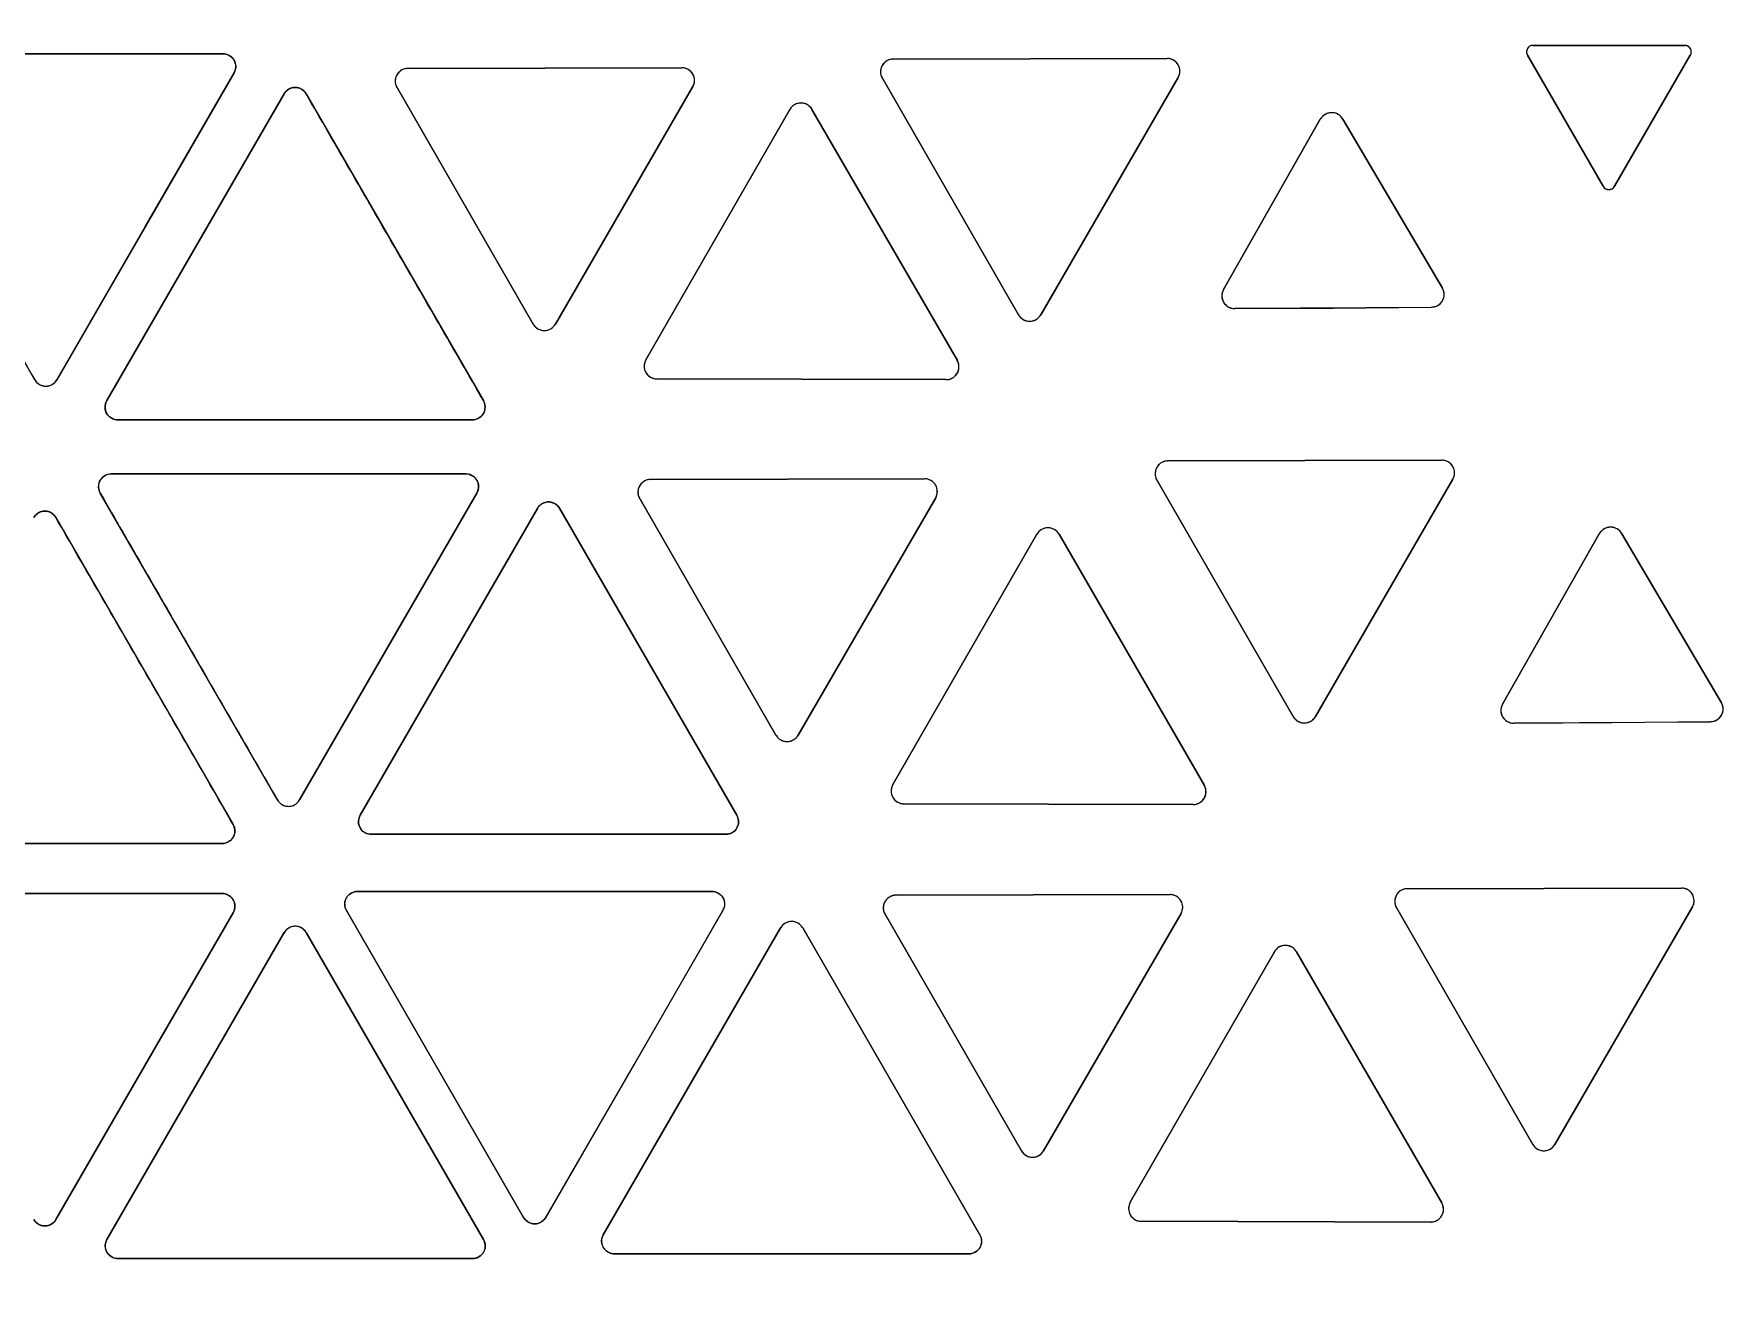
# Model space of a CAD drawing. Header units: millimetres. Extents: x 177 to 25619, y -4018 to 1995.
# Drawn here: x 4116.2 to 4248.2, y -1717.8 to -1619.9 of the extents above; entities that cross this region are included whole.
import ezdxf

# ---------------------------------------------------------------- set-up
doc = ezdxf.new("R2010")
doc.units = ezdxf.units.MM
doc.layers.add('A-ELEC-MECH-EQUIP', color=7, linetype='Continuous', lineweight=5)
doc.layers.add('CASSETTE UNIT 4.5 TR', color=7, linetype='Continuous', lineweight=9)

# ---------------------------------------------------------------- blocks, each defined once
blk = doc.blocks.new('CAN_MC-MCH_Cassette Indoor Unit2 - 2_0 TR-1113041-CONCOURSE LEVEL  VAC LAYOUT SHEET 2 OF 2')
at = {"layer": 'A-ELEC-MECH-EQUIP', "color": 6, "true_color": 0xff00ff}
for p, q in [((169.6, -131.96), (193.59, -118.11)), ((129.44, -118.9), (129.44, -146.6)), ((133.35, -146.6), (133.35, -118.9)), ((195.08, -118.98), (195.08, -146.68)), ((127.94, -147.47), (103.95, -133.61)), ((103.95, -133.61), (103.95, -133.61)), ((158.83, -133.61), (134.84, -147.46)), ((158.83, -133.61), (158.83, -133.61)), ((193.59, -147.54), (169.6, -133.69)), ((136.75, -150.93), (160.74, -137.08)), ((100.9, -166.17), (100.9, -138.47)), ((100.9, -138.47), (100.9, -138.47)), ((126.38, -151.45), (102.39, -137.6)), ((102.39, -137.6), (126.38, -151.45)), ((162.24, -137.94), (162.24, -165.64)), ((162.24, -137.94), (162.24, -137.94)), ((166.47, -166.15), (166.47, -138.45)), ((167.97, -137.59), (191.96, -151.44)), ((160.74, -166.5), (136.75, -152.65)), ((102.39, -167.03), (126.38, -153.18)), ((126.38, -153.18), (102.39, -167.03)), ((191.96, -153.16), (167.97, -167.02)), ((191.96, -153.16), (191.96, -153.16)), ((128.11, -156.31), (104.12, -170.16)), ((104.12, -170.16), (128.11, -156.31)), ((129.6, -157.18), (129.6, -184.88)), ((134.07, -185.96), (134.07, -158.25)), ((135.56, -157.39), (159.55, -171.24)), ((192.58, -160.19), (173.95, -170.91)), ((173.95, -170.91), (192.58, -160.19)), ((192.58, -160.19), (192.58, -160.19)), ((193.99, -182.53), (193.94, -161.11)), ((193.94, -161.11), (193.99, -182.53)), ((173.95, -170.91), (173.95, -170.91)), ((128.11, -185.74), (104.12, -171.89)), ((104.12, -171.89), (104.12, -171.89)), ((173.95, -172.64), (192.52, -183.39)), ((192.52, -183.39), (173.95, -172.64)), ((135.56, -186.82), (159.56, -172.97)), ((159.56, -172.97), (135.56, -186.82)), ((159.56, -172.97), (159.56, -172.97)), ((126.75, -190.24), (102.76, -176.39)), ((102.76, -176.39), (126.75, -190.24)), ((101.27, -177.26), (101.27, -204.95)), ((101.27, -204.95), (101.27, -177.26)), ((101.27, -177.26), (101.27, -177.26)), ((160.45, -179.16), (141.82, -189.88)), ((141.82, -189.88), (160.45, -179.16)), ((160.45, -179.16), (160.45, -179.16)), ((161.86, -201.49), (161.8, -180.08)), ((161.8, -180.08), (161.86, -201.49)), ((169.67, -180.57), (169.61, -203.18)), ((169.61, -203.18), (169.67, -180.57)), ((190.74, -190.97), (171.16, -179.71)), ((171.16, -179.71), (190.74, -190.97)), ((192.52, -183.39), (192.52, -183.39)), ((141.82, -189.88), (141.82, -189.88)), ((190.74, -190.97), (190.74, -190.97)), ((102.76, -205.82), (126.75, -191.97)), ((126.75, -191.97), (102.76, -205.82)), ((141.82, -191.61), (160.38, -202.36)), ((160.38, -202.36), (141.82, -191.61)), ((171.11, -204.05), (190.74, -192.69)), ((190.74, -192.69), (171.11, -204.05)), ((127.95, -198.33), (109.32, -209.06)), ((109.32, -209.06), (127.95, -198.33)), ((127.95, -198.33), (127.95, -198.33)), ((129.36, -220.67), (129.31, -199.26)), ((129.31, -199.26), (129.36, -220.67)), ((157.53, -210.27), (137.95, -199.01)), ((137.95, -199.01), (157.53, -210.27)), ((193.31, -198.11), (174.67, -208.83)), ((174.67, -208.83), (193.31, -198.11)), ((193.31, -198.11), (193.31, -198.11)), ((194.72, -220.45), (194.66, -199.03)), ((194.66, -199.03), (194.72, -220.45)), ((136.45, -199.87), (136.4, -222.48)), ((136.4, -222.48), (136.45, -199.87)), ((160.38, -202.36), (160.38, -202.36)), ((109.32, -209.06), (109.32, -209.06)), ((174.67, -208.83), (174.67, -208.83)), ((109.32, -210.78), (127.89, -221.53)), ((127.89, -221.53), (109.32, -210.78)), ((157.53, -210.27), (157.53, -210.27)), ((174.67, -210.56), (193.24, -221.31)), ((193.24, -221.31), (174.67, -210.56)), ((137.89, -223.35), (157.53, -212)), ((157.53, -212), (137.89, -223.35)), ((124.89, -228.82), (105.31, -217.56)), ((105.31, -217.56), (124.89, -228.82)), ((103.82, -218.43), (103.76, -241.04)), ((103.76, -241.04), (103.82, -218.43)), ((161.9, -219.57), (143.27, -230.3)), ((143.27, -230.3), (161.9, -219.57)), ((161.9, -219.57), (161.9, -219.57)), ((127.89, -221.53), (127.89, -221.53)), ((163.31, -241.91), (163.26, -220.5)), ((163.26, -220.5), (163.31, -241.91)), ((193.24, -221.31), (193.24, -221.31)), ((175.25, -241.11), (175.17, -225.72)), ((189.97, -232.41), (176.65, -224.85)), ((176.65, -224.85), (189.97, -232.41)), ((176.65, -224.85), (176.65, -224.85)), ((124.89, -228.82), (124.89, -228.82)), ((105.26, -241.9), (124.89, -230.55)), ((124.89, -230.55), (105.26, -241.9)), ((143.27, -230.3), (143.27, -230.3)), ((143.27, -232.03), (161.83, -242.77)), ((161.83, -242.77), (143.27, -232.03)), ((189.97, -232.41), (189.97, -232.41)), ((176.76, -241.95), (189.98, -234.17)), ((189.98, -234.17), (176.76, -241.95)), ((128.47, -238.29), (109.83, -249.01)), ((109.83, -249.01), (128.47, -238.29)), ((128.47, -238.29), (128.47, -238.29)), ((129.87, -260.63), (129.82, -239.21)), ((129.82, -239.21), (129.87, -260.63)), ((161.83, -242.77), (161.83, -242.77)), ((157.56, -254.21), (144.24, -246.65)), ((144.24, -246.65), (157.56, -254.21)), ((144.24, -246.65), (144.24, -246.65)), ((142.84, -262.91), (142.76, -247.52)), ((109.83, -249.01), (109.83, -249.01)), ((194.99, -248.59), (184.73, -254.51)), ((184.73, -254.51), (194.99, -248.59)), ((195.74, -260.89), (195.74, -249.01)), ((195.74, -249.01), (195.74, -260.89)), ((195.74, -249.01), (195.74, -249.01)), ((109.83, -250.74), (128.4, -261.49)), ((128.4, -261.49), (109.83, -250.74)), ((157.56, -254.21), (157.56, -254.21)), ((144.35, -263.75), (157.57, -255.97)), ((157.57, -255.97), (144.35, -263.75)), ((184.73, -255.4), (194.98, -261.32)), ((194.98, -261.32), (184.73, -255.4)), ((128.4, -261.49), (128.4, -261.49))]:
    blk.add_line(p, q, dxfattribs=at)
at = {"layer": 'A-ELEC-MECH-EQUIP', "color": 6, "true_color": 0xff00ff, "flags": 128}
for points in [[(129.44, -146.6), (129.44, -132.75), (129.44, -118.9)], [(103.95, -133.61), (103.76, -133.47), (103.61, -133.3), (103.51, -133.09), (103.46, -132.87), (103.46, -132.64), (103.51, -132.41), (103.62, -132.21), (103.77, -132.03), (103.95, -131.89)], [(158.83, -131.89), (159.02, -132.03), (159.17, -132.2), (159.27, -132.41), (159.33, -132.63), (159.33, -132.86), (159.27, -133.09), (159.17, -133.3), (159.02, -133.47), (158.83, -133.61)], [(103.95, -133.61), (115.95, -140.54), (127.94, -147.47)], [(169.6, -133.69), (181.6, -140.62), (193.59, -147.54)], [(160.74, -137.08), (160.96, -136.99), (161.19, -136.94), (161.42, -136.96), (161.64, -137.02), (161.84, -137.14), (162.01, -137.3), (162.13, -137.49), (162.21, -137.71), (162.24, -137.94)], [(100.9, -138.47), (100.92, -138.24), (101, -138.02), (101.13, -137.82), (101.3, -137.66), (101.5, -137.55), (101.72, -137.48), (101.95, -137.47), (102.18, -137.51), (102.39, -137.6)], [(166.47, -138.45), (166.5, -138.22), (166.58, -138), (166.7, -137.81), (166.87, -137.65), (167.07, -137.53), (167.29, -137.47), (167.52, -137.46), (167.75, -137.5), (167.97, -137.59)], [(191.96, -151.44), (179.96, -144.52), (167.97, -137.59)], [(129.44, -146.6), (129.41, -146.84), (129.33, -147.05), (129.2, -147.25), (129.04, -147.41), (128.84, -147.52), (128.61, -147.59), (128.38, -147.6), (128.16, -147.56), (127.94, -147.47)], [(134.84, -147.46), (134.63, -147.56), (134.4, -147.6), (134.17, -147.59), (133.95, -147.52), (133.75, -147.4), (133.58, -147.25), (133.45, -147.05), (133.37, -146.83), (133.35, -146.6)], [(195.08, -146.68), (195.06, -146.91), (194.98, -147.13), (194.85, -147.32), (194.68, -147.48), (194.48, -147.6), (194.26, -147.66), (194.03, -147.67), (193.8, -147.63), (193.59, -147.54)], [(191.96, -151.44), (192.14, -151.58), (192.29, -151.76), (192.4, -151.96), (192.45, -152.19), (192.45, -152.42), (192.4, -152.64), (192.29, -152.85), (192.15, -153.02), (191.96, -153.16)], [(136.75, -152.65), (148.75, -159.58), (160.74, -166.5)], [(128.11, -156.31), (128.32, -156.22), (128.55, -156.18), (128.78, -156.19), (129, -156.26), (129.2, -156.37), (129.37, -156.53), (129.5, -156.73), (129.58, -156.95), (129.6, -157.18)], [(129.6, -184.88), (129.6, -171.03), (129.6, -157.18)], [(134.07, -158.25), (134.1, -158.02), (134.17, -157.8), (134.3, -157.61), (134.47, -157.45), (134.67, -157.34), (134.89, -157.27), (135.12, -157.26), (135.35, -157.3), (135.56, -157.39)], [(159.55, -171.24), (147.56, -164.32), (135.56, -157.39)], [(102.39, -167.03), (102.18, -167.12), (101.95, -167.16), (101.72, -167.15), (101.5, -167.08), (101.3, -166.97), (101.13, -166.81), (101, -166.62), (100.93, -166.4), (100.9, -166.17)], [(162.24, -165.64), (162.21, -165.87), (162.13, -166.09), (162, -166.29), (161.84, -166.44), (161.64, -166.56), (161.42, -166.63), (161.18, -166.64), (160.96, -166.6), (160.74, -166.5)], [(167.97, -167.02), (167.75, -167.11), (167.52, -167.15), (167.29, -167.14), (167.07, -167.07), (166.87, -166.96), (166.7, -166.8), (166.58, -166.6), (166.5, -166.39), (166.47, -166.15)], [(104.12, -171.89), (103.93, -171.75), (103.78, -171.57), (103.68, -171.37), (103.62, -171.14), (103.62, -170.91), (103.68, -170.69), (103.78, -170.48), (103.93, -170.3), (104.12, -170.16)], [(159.55, -171.24), (159.74, -171.38), (159.89, -171.56), (159.99, -171.76), (160.05, -171.99), (160.05, -172.22), (159.99, -172.44), (159.89, -172.65), (159.74, -172.83), (159.56, -172.97)], [(104.12, -171.89), (116.11, -178.82), (128.11, -185.74)], [(101.27, -177.26), (101.3, -177.02), (101.38, -176.8), (101.5, -176.61), (101.67, -176.45), (101.87, -176.34), (102.09, -176.27), (102.32, -176.26), (102.55, -176.3), (102.76, -176.39)], [(129.6, -184.88), (129.58, -185.11), (129.5, -185.33), (129.37, -185.52), (129.2, -185.68), (129, -185.8), (128.78, -185.86), (128.55, -185.87), (128.32, -185.83), (128.11, -185.74)], [(135.56, -186.82), (135.35, -186.91), (135.12, -186.95), (134.89, -186.94), (134.67, -186.87), (134.47, -186.76), (134.3, -186.6), (134.17, -186.41), (134.1, -186.19), (134.07, -185.96)], [(102.76, -205.82), (102.55, -205.91), (102.32, -205.95), (102.09, -205.94), (101.87, -205.87), (101.67, -205.76), (101.5, -205.6), (101.38, -205.4), (101.3, -205.19), (101.27, -204.95)], [(175.17, -225.72), (175.21, -233.42), (175.29, -241.11)], [(142.76, -247.52), (142.8, -255.22), (142.88, -262.91)]]:
    blk.add_lwpolyline(points, dxfattribs=at)
at = {"layer": 'A-ELEC-MECH-EQUIP', "color": 6, "true_color": 0xff00ff}
for centre, radius, start, end in [((0, 0), 433.5, 180, 360), ((0, 0), 412.75, 180, 0), ((0, 0), 396.14, 180, 360), ((0, 0), 395.97, 180, 360), ((0, 0), 395.57, 180, 360), ((0, 0), 394.39, 180, 360), ((0, 0), 372.71, 180, 0), ((0, 0), 372.2, 180, 360), ((0, 0), 361.63, 180, 0), ((170.1, -132.83), 0.996, 120, 240), ((125.88, -152.32), 0.996, 300, 60), ((137.25, -151.79), 0.996, 120, 240), ((192.94, -161.12), 0.996, 0.1407, 110.997), ((-7.67, 7.67), 504.4, 289.6318, 340.3682), ((174.45, -171.78), 0.996, 120.065, 239.935), ((160.81, -180.09), 0.996, 0.1407, 110.997), ((170.66, -180.57), 0.996, 60.1082, 179.8592), ((193, -182.53), 0.987, 240.4266, 0.1407), ((142.31, -190.75), 0.996, 120.065, 239.935), ((126.26, -191.1), 0.996, 300, 60), ((190.24, -191.83), 0.998, 300.0326, 59.9674), ((128.31, -199.26), 0.996, 0.1407, 110.997), ((137.45, -199.88), 0.996, 60.1082, 179.8592), ((193.67, -199.04), 0.996, 0.1407, 110.997), ((160.87, -201.5), 0.987, 240.4266, 0.1407), ((170.61, -203.18), 0.996, 179.8592, 300.0326), ((109.82, -209.92), 0.996, 120.065, 239.935), ((175.17, -209.7), 0.996, 120.065, 239.935), ((157.03, -211.13), 0.998, 300.0326, 59.9674), ((104.81, -218.43), 0.996, 60.1082, 179.8592), ((162.26, -220.5), 0.996, 0.1407, 110.997), ((128.37, -220.67), 0.987, 240.4266, 0.1407), ((193.73, -220.45), 0.987, 240.4266, 0.1407), ((137.4, -222.48), 0.996, 179.8592, 300.0326), ((176.16, -225.71), 0.992, 60.6086, 180.3043), ((124.39, -229.68), 0.998, 300.0326, 59.9674), ((143.77, -231.16), 0.996, 120.065, 239.935), ((189.46, -233.3), 1.02, 300.4564, 60.2826), ((128.82, -239.22), 0.996, 0.1407, 110.997), ((104.76, -241.04), 0.996, 179.8592, 300.0326), ((176.26, -241.11), 0.976, 180.3503, 300.4564), ((162.32, -241.91), 0.987, 240.4266, 0.1407), ((143.75, -247.51), 0.992, 60.6086, 180.3043), ((110.33, -249.88), 0.996, 120.065, 239.935), ((195.24, -249.02), 0.499, 0.8062, 120), ((157.06, -255.1), 1.02, 300.4564, 60.2826), ((184.98, -254.96), 0.509, 120, 239.9708), ((128.88, -260.63), 0.987, 240.4266, 0.1407), ((195.23, -260.89), 0.505, 239.9708, 0), ((143.86, -262.91), 0.976, 180.3503, 300.4564)]:
    blk.add_arc(centre, radius, start, end, dxfattribs=at)
for points in [[(193.59, -118.11), (189.59, -120.42), (181.6, -125.04), (173.6, -129.66), (169.6, -131.96)], [(133.35, -118.9), (133.35, -123.52), (133.35, -132.75), (133.35, -141.99), (133.35, -146.6)], [(195.08, -146.68), (195.08, -142.06), (195.08, -132.83), (195.08, -123.6), (195.08, -118.98)], [(169.6, -131.96), (169.51, -132.01), (169.36, -132.14), (169.19, -132.39), (169.1, -132.68), (169.1, -132.98), (169.19, -133.27), (169.36, -133.51), (169.51, -133.64), (169.6, -133.69)], [(134.84, -147.46), (138.84, -145.16), (146.84, -140.54), (154.83, -135.92), (158.83, -133.61)], [(160.74, -137.08), (156.74, -139.39), (148.75, -144), (140.75, -148.62), (136.75, -150.93)], [(100.9, -138.47), (100.9, -143.08), (100.9, -152.32), (100.9, -161.55), (100.9, -166.17)], [(162.24, -165.64), (162.24, -161.03), (162.24, -151.79), (162.24, -142.56), (162.24, -137.94)], [(166.47, -138.45), (166.47, -143.07), (166.47, -152.3), (166.47, -161.54), (166.47, -166.15)], [(126.38, -153.18), (126.47, -153.13), (126.63, -153), (126.8, -152.75), (126.88, -152.47), (126.88, -152.17), (126.8, -151.88), (126.63, -151.63), (126.47, -151.5), (126.38, -151.45)], [(136.75, -150.93), (136.67, -150.98), (136.51, -151.1), (136.34, -151.35), (136.25, -151.64), (136.25, -151.94), (136.34, -152.23), (136.51, -152.48), (136.67, -152.6), (136.75, -152.65)], [(167.97, -167.02), (171.97, -164.71), (179.96, -160.09), (187.96, -155.47), (191.96, -153.16)], [(134.07, -158.25), (134.07, -162.87), (134.07, -172.11), (134.07, -181.34), (134.07, -185.96)], [(173.95, -170.91), (173.86, -170.96), (173.7, -171.09), (173.54, -171.34), (173.45, -171.63), (173.45, -171.93), (173.54, -172.22), (173.71, -172.46), (173.86, -172.59), (173.95, -172.64)], [(141.82, -189.88), (141.73, -189.93), (141.57, -190.06), (141.4, -190.31), (141.31, -190.6), (141.32, -190.9), (141.4, -191.18), (141.57, -191.43), (141.73, -191.56), (141.82, -191.61)], [(126.75, -191.97), (126.84, -191.92), (127, -191.79), (127.17, -191.54), (127.26, -191.25), (127.26, -190.95), (127.17, -190.66), (127, -190.42), (126.84, -190.29), (126.75, -190.24)], [(190.74, -192.69), (190.83, -192.64), (190.98, -192.52), (191.15, -192.27), (191.24, -191.98), (191.24, -191.68), (191.15, -191.39), (190.98, -191.14), (190.83, -191.02), (190.74, -190.97)], [(169.61, -203.18), (169.61, -203.28), (169.64, -203.48), (169.77, -203.75), (169.98, -203.97), (170.24, -204.12), (170.53, -204.19), (170.83, -204.17), (171.02, -204.1), (171.11, -204.05)], [(109.32, -209.06), (109.23, -209.11), (109.08, -209.23), (108.91, -209.48), (108.82, -209.77), (108.82, -210.07), (108.91, -210.36), (109.08, -210.61), (109.23, -210.73), (109.32, -210.78)], [(174.67, -208.83), (174.59, -208.88), (174.43, -209.01), (174.26, -209.26), (174.17, -209.55), (174.17, -209.85), (174.26, -210.14), (174.43, -210.38), (174.59, -210.51), (174.67, -210.56)], [(157.53, -212), (157.62, -211.95), (157.77, -211.82), (157.94, -211.57), (158.03, -211.28), (158.03, -210.98), (157.94, -210.69), (157.77, -210.44), (157.62, -210.32), (157.53, -210.27)], [(136.4, -222.48), (136.4, -222.58), (136.43, -222.78), (136.56, -223.05), (136.76, -223.27), (137.02, -223.43), (137.32, -223.49), (137.62, -223.47), (137.81, -223.4), (137.89, -223.35)], [(124.89, -230.55), (124.98, -230.5), (125.14, -230.37), (125.31, -230.12), (125.39, -229.84), (125.39, -229.53), (125.31, -229.25), (125.14, -229), (124.98, -228.87), (124.89, -228.82)], [(143.27, -230.3), (143.18, -230.35), (143.02, -230.48), (142.85, -230.73), (142.77, -231.01), (142.77, -231.31), (142.86, -231.6), (143.03, -231.85), (143.18, -231.98), (143.27, -232.03)], [(189.98, -234.17), (190.07, -234.12), (190.23, -233.99), (190.4, -233.74), (190.49, -233.44), (190.48, -233.13), (190.39, -232.84), (190.22, -232.59), (190.06, -232.46), (189.97, -232.41)], [(103.76, -241.04), (103.76, -241.13), (103.79, -241.33), (103.92, -241.61), (104.13, -241.83), (104.39, -241.98), (104.68, -242.05), (104.98, -242.02), (105.17, -241.95), (105.26, -241.9)], [(175.29, -241.11), (175.29, -241.21), (175.32, -241.4), (175.45, -241.67), (175.65, -241.89), (175.91, -242.03), (176.19, -242.1), (176.49, -242.07), (176.67, -242), (176.76, -241.95)], [(109.83, -249.01), (109.74, -249.06), (109.59, -249.19), (109.42, -249.44), (109.33, -249.73), (109.33, -250.03), (109.42, -250.31), (109.59, -250.56), (109.74, -250.69), (109.83, -250.74)], [(195.74, -249.01), (195.74, -248.93), (195.69, -248.75), (195.5, -248.57), (195.24, -248.5), (195.06, -248.55), (194.99, -248.59)], [(157.57, -255.97), (157.66, -255.92), (157.82, -255.79), (157.99, -255.54), (158.08, -255.24), (158.08, -254.93), (157.98, -254.64), (157.81, -254.39), (157.65, -254.26), (157.56, -254.21)], [(184.73, -254.51), (184.65, -254.56), (184.52, -254.69), (184.45, -254.95), (184.52, -255.22), (184.65, -255.35), (184.73, -255.4)], [(194.98, -261.32), (195.06, -261.37), (195.23, -261.41), (195.5, -261.35), (195.69, -261.15), (195.74, -260.97), (195.74, -260.89)], [(142.88, -262.91), (142.88, -263.01), (142.91, -263.2), (143.04, -263.47), (143.24, -263.69), (143.5, -263.83), (143.79, -263.9), (144.08, -263.87), (144.27, -263.8), (144.35, -263.75)]]:
    blk.add_open_spline(points, degree=3, dxfattribs=at)
for points, knots in [([(103.95, -131.89), (103.78, -131.99), (103.57, -132.22), (103.45, -132.6), (103.45, -132.88), (103.51, -133.12), (103.65, -133.38), (103.82, -133.54), (103.95, -133.61)], [0, 0, 0, 0, 0.285714, 0.428571, 0.571429, 0.678571, 0.785714, 1, 1, 1, 1]), ([(158.83, -133.61), (158.92, -133.56), (159.08, -133.44), (159.25, -133.19), (159.34, -132.9), (159.34, -132.62), (159.27, -132.38), (159.13, -132.12), (158.96, -131.97), (158.83, -131.89)], [0, 0, 0, 0, 0.142857, 0.285714, 0.428571, 0.571429, 0.678571, 0.785714, 1, 1, 1, 1]), ([(162.24, -137.94), (162.24, -137.74), (162.15, -137.45), (161.87, -137.15), (161.64, -137.01), (161.39, -136.94), (161.09, -136.94), (160.88, -137), (160.74, -137.08)], [0, 0, 0, 0, 0.285714, 0.428571, 0.571429, 0.678571, 0.785714, 1, 1, 1, 1]), ([(102.39, -137.6), (102.22, -137.5), (101.92, -137.43), (101.52, -137.52), (101.28, -137.66), (101.11, -137.84), (100.95, -138.09), (100.9, -138.31), (100.9, -138.47)], [0, 0, 0, 0, 0.285714, 0.428571, 0.571429, 0.678571, 0.785714, 1, 1, 1, 1]), ([(167.97, -137.59), (167.79, -137.49), (167.49, -137.42), (167.1, -137.51), (166.86, -137.65), (166.68, -137.82), (166.52, -138.08), (166.47, -138.3), (166.47, -138.45)], [0, 0, 0, 0, 0.285714, 0.428571, 0.571429, 0.678571, 0.785714, 1, 1, 1, 1]), ([(127.94, -147.47), (128.12, -147.57), (128.42, -147.64), (128.81, -147.55), (129.05, -147.41), (129.23, -147.23), (129.39, -146.98), (129.44, -146.76), (129.44, -146.6)], [0, 0, 0, 0, 0.285714, 0.428571, 0.571429, 0.678571, 0.785714, 1, 1, 1, 1]), ([(133.35, -146.6), (133.35, -146.71), (133.38, -146.9), (133.51, -147.17), (133.71, -147.4), (133.95, -147.53), (134.19, -147.6), (134.49, -147.61), (134.71, -147.54), (134.84, -147.46)], [0, 0, 0, 0, 0.142857, 0.285714, 0.428571, 0.571429, 0.678571, 0.785714, 1, 1, 1, 1]), ([(193.59, -147.54), (193.77, -147.64), (194.06, -147.71), (194.46, -147.62), (194.7, -147.48), (194.88, -147.31), (195.03, -147.05), (195.08, -146.83), (195.08, -146.68)], [0, 0, 0, 0, 0.285714, 0.428571, 0.571429, 0.678571, 0.785714, 1, 1, 1, 1]), ([(191.96, -153.16), (192.05, -153.11), (192.2, -152.99), (192.37, -152.74), (192.46, -152.45), (192.46, -152.17), (192.39, -151.93), (192.25, -151.67), (192.09, -151.52), (191.96, -151.44)], [0, 0, 0, 0, 0.142857, 0.285714, 0.428571, 0.571429, 0.678571, 0.785714, 1, 1, 1, 1]), ([(129.6, -157.18), (129.6, -156.97), (129.51, -156.68), (129.24, -156.38), (129, -156.25), (128.76, -156.18), (128.46, -156.17), (128.24, -156.24), (128.11, -156.31)], [0, 0, 0, 0, 0.285714, 0.428571, 0.571429, 0.678571, 0.785714, 1, 1, 1, 1]), ([(135.56, -157.39), (135.39, -157.29), (135.09, -157.22), (134.69, -157.31), (134.45, -157.45), (134.28, -157.63), (134.12, -157.88), (134.07, -158.1), (134.07, -158.25)], [0, 0, 0, 0, 0.285714, 0.428571, 0.571429, 0.678571, 0.785714, 1, 1, 1, 1]), ([(193.94, -161.11), (193.94, -161.02), (193.91, -160.84), (193.8, -160.59), (193.62, -160.37), (193.39, -160.21), (193.04, -160.1), (192.76, -160.12), (192.58, -160.19)], [-1, -1, -1, -1, -0.857143, -0.714286, -0.571429, -0.428571, -0.285714, 0, 0, 0, 0]), ([(100.9, -166.17), (100.9, -166.27), (100.93, -166.46), (101.06, -166.74), (101.26, -166.96), (101.5, -167.1), (101.74, -167.16), (102.05, -167.17), (102.26, -167.1), (102.39, -167.03)], [0, 0, 0, 0, 0.142857, 0.285714, 0.428571, 0.571429, 0.678571, 0.785714, 1, 1, 1, 1]), ([(160.74, -166.5), (160.92, -166.61), (161.22, -166.67), (161.61, -166.59), (161.85, -166.45), (162.03, -166.27), (162.19, -166.01), (162.24, -165.8), (162.24, -165.64)], [0, 0, 0, 0, 0.285714, 0.428571, 0.571429, 0.678571, 0.785714, 1, 1, 1, 1]), ([(166.47, -166.15), (166.47, -166.26), (166.5, -166.45), (166.63, -166.73), (166.84, -166.95), (167.07, -167.09), (167.32, -167.15), (167.62, -167.16), (167.83, -167.09), (167.97, -167.02)], [0, 0, 0, 0, 0.142857, 0.285714, 0.428571, 0.571429, 0.678571, 0.785714, 1, 1, 1, 1]), ([(104.12, -170.16), (103.94, -170.27), (103.73, -170.49), (103.61, -170.88), (103.61, -171.15), (103.68, -171.39), (103.82, -171.66), (103.98, -171.81), (104.12, -171.89)], [0, 0, 0, 0, 0.285714, 0.428571, 0.571429, 0.678571, 0.785714, 1, 1, 1, 1]), ([(159.56, -172.97), (159.64, -172.91), (159.8, -172.79), (159.97, -172.54), (160.06, -172.25), (160.06, -171.98), (159.99, -171.73), (159.85, -171.47), (159.68, -171.32), (159.55, -171.24)], [0, 0, 0, 0, 0.142857, 0.285714, 0.428571, 0.571429, 0.678571, 0.785714, 1, 1, 1, 1]), ([(102.76, -176.39), (102.59, -176.29), (102.29, -176.22), (101.9, -176.31), (101.66, -176.45), (101.48, -176.63), (101.32, -176.88), (101.27, -177.1), (101.27, -177.26)], [0, 0, 0, 0, 0.285714, 0.428571, 0.571429, 0.678571, 0.785714, 1, 1, 1, 1]), ([(161.8, -180.08), (161.8, -179.99), (161.78, -179.81), (161.67, -179.55), (161.49, -179.34), (161.26, -179.18), (160.91, -179.06), (160.62, -179.09), (160.45, -179.16)], [-1, -1, -1, -1, -0.857143, -0.714286, -0.571429, -0.428571, -0.285714, 0, 0, 0, 0]), ([(171.16, -179.71), (171.03, -179.64), (170.74, -179.55), (170.24, -179.62), (169.79, -179.98), (169.67, -180.37), (169.67, -180.57)], [-1, -1, -1, -1, -0.785714, -0.571429, -0.285714, 0, 0, 0, 0]), ([(192.52, -183.39), (192.64, -183.46), (192.93, -183.55), (193.43, -183.47), (193.87, -183.12), (193.99, -182.72), (193.99, -182.53)], [-1, -1, -1, -1, -0.785714, -0.571429, -0.285714, 0, 0, 0, 0]), ([(128.11, -185.74), (128.29, -185.84), (128.58, -185.91), (128.98, -185.82), (129.22, -185.69), (129.39, -185.51), (129.55, -185.25), (129.6, -185.03), (129.6, -184.88)], [0, 0, 0, 0, 0.285714, 0.428571, 0.571429, 0.678571, 0.785714, 1, 1, 1, 1]), ([(134.07, -185.96), (134.07, -186.06), (134.1, -186.25), (134.23, -186.53), (134.43, -186.75), (134.67, -186.89), (134.91, -186.95), (135.21, -186.96), (135.43, -186.89), (135.56, -186.82)], [0, 0, 0, 0, 0.142857, 0.285714, 0.428571, 0.571429, 0.678571, 0.785714, 1, 1, 1, 1]), ([(129.31, -199.26), (129.31, -199.16), (129.28, -198.98), (129.17, -198.73), (128.93, -198.44), (128.51, -198.23), (128.13, -198.26), (127.95, -198.33)], [-1, -1, -1, -1, -0.857143, -0.714286, -0.571429, -0.285714, 0, 0, 0, 0]), ([(137.95, -199.01), (137.82, -198.94), (137.53, -198.85), (137.13, -198.91), (136.82, -199.08), (136.62, -199.3), (136.49, -199.58), (136.46, -199.77), (136.45, -199.87)], [-1, -1, -1, -1, -0.785714, -0.571429, -0.428571, -0.285714, -0.142857, 0, 0, 0, 0]), ([(194.66, -199.03), (194.66, -198.94), (194.64, -198.76), (194.53, -198.5), (194.35, -198.29), (194.12, -198.13), (193.77, -198.02), (193.48, -198.04), (193.31, -198.11)], [-1, -1, -1, -1, -0.857143, -0.714286, -0.571429, -0.428571, -0.285714, 0, 0, 0, 0]), ([(160.38, -202.36), (160.51, -202.43), (160.8, -202.52), (161.2, -202.45), (161.5, -202.28), (161.7, -202.06), (161.83, -201.79), (161.86, -201.59), (161.86, -201.49)], [-1, -1, -1, -1, -0.785714, -0.571429, -0.428571, -0.285714, -0.142857, 0, 0, 0, 0]), ([(101.27, -204.95), (101.27, -205.06), (101.3, -205.25), (101.43, -205.53), (101.63, -205.75), (101.87, -205.89), (102.12, -205.95), (102.42, -205.96), (102.63, -205.89), (102.76, -205.82)], [0, 0, 0, 0, 0.142857, 0.285714, 0.428571, 0.571429, 0.678571, 0.785714, 1, 1, 1, 1]), ([(105.31, -217.56), (105.18, -217.49), (104.89, -217.4), (104.49, -217.46), (104.18, -217.64), (103.98, -217.86), (103.85, -218.13), (103.82, -218.33), (103.82, -218.43)], [-1, -1, -1, -1, -0.785714, -0.571429, -0.428571, -0.285714, -0.142857, 0, 0, 0, 0]), ([(163.26, -220.5), (163.26, -220.41), (163.23, -220.23), (163.12, -219.97), (162.88, -219.69), (162.46, -219.47), (162.08, -219.51), (161.9, -219.57)], [-1, -1, -1, -1, -0.857143, -0.714286, -0.571429, -0.285714, 0, 0, 0, 0]), ([(127.89, -221.53), (128.01, -221.6), (128.3, -221.69), (128.7, -221.63), (129, -221.45), (129.2, -221.23), (129.33, -220.96), (129.36, -220.77), (129.36, -220.67)], [-1, -1, -1, -1, -0.785714, -0.571429, -0.428571, -0.285714, -0.142857, 0, 0, 0, 0]), ([(193.24, -221.31), (193.37, -221.38), (193.66, -221.47), (194.16, -221.39), (194.6, -221.03), (194.72, -220.64), (194.72, -220.45)], [-1, -1, -1, -1, -0.785714, -0.571429, -0.285714, 0, 0, 0, 0]), ([(176.65, -224.85), (176.52, -224.78), (176.23, -224.69), (175.83, -224.75), (175.53, -224.93), (175.32, -225.15), (175.2, -225.42), (175.17, -225.62), (175.17, -225.72)], [-1, -1, -1, -1, -0.785714, -0.571429, -0.428571, -0.285714, -0.142857, 0, 0, 0, 0]), ([(129.82, -239.21), (129.82, -239.12), (129.79, -238.94), (129.68, -238.68), (129.44, -238.4), (129.02, -238.19), (128.64, -238.22), (128.47, -238.29)], [-1, -1, -1, -1, -0.857143, -0.714286, -0.571429, -0.285714, 0, 0, 0, 0]), ([(161.83, -242.77), (161.96, -242.85), (162.25, -242.93), (162.65, -242.87), (162.95, -242.7), (163.15, -242.48), (163.28, -242.21), (163.31, -242.01), (163.31, -241.91)], [-1, -1, -1, -1, -0.785714, -0.571429, -0.428571, -0.285714, -0.142857, 0, 0, 0, 0]), ([(144.24, -246.65), (144.11, -246.58), (143.82, -246.49), (143.42, -246.55), (143.12, -246.73), (142.92, -246.95), (142.79, -247.22), (142.76, -247.42), (142.76, -247.52)], [-1, -1, -1, -1, -0.785714, -0.571429, -0.428571, -0.285714, -0.142857, 0, 0, 0, 0]), ([(128.4, -261.49), (128.52, -261.56), (128.81, -261.65), (129.21, -261.58), (129.51, -261.41), (129.71, -261.19), (129.84, -260.92), (129.87, -260.72), (129.87, -260.63)], [-1, -1, -1, -1, -0.785714, -0.571429, -0.428571, -0.285714, -0.142857, 0, 0, 0, 0])]:
    blk.add_open_spline(points, degree=3, knots=knots, dxfattribs=at)

msp = doc.modelspace()

# ---------------------------------------------------------------- block references
at = {"layer": 'CASSETTE UNIT 4.5 TR', "color": 6, "true_color": 0xff00ff, "rotation": 89.99855954599118}
msp.add_blockref('CAN_MC-MCH_Cassette Indoor Unit2 - 2_0 TR-1113041-CONCOURSE LEVEL  VAC LAYOUT SHEET 2 OF 2', (3984.31, -1816.57), dxfattribs=at)

doc.saveas('drawing.dxf')
